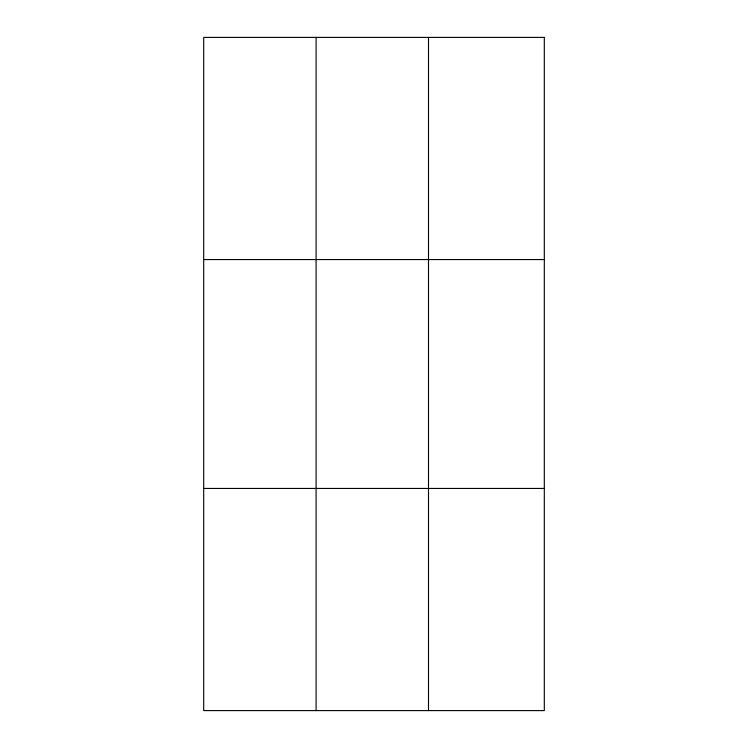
<?xml version="1.0" encoding="UTF-8"?>
<svg xmlns="http://www.w3.org/2000/svg" width="748" height="748" viewBox="0 0 748 748"><rect width="100%" height="100%" fill="white"/><g stroke="black" fill="none" stroke-linecap="round" stroke-linejoin="round"><path stroke-width="1.12" d="M316.095 710.6L316.095 37.4M428.501 710.6L428.501 37.4M203.69 259.556L544.31 259.556M203.69 488.444L544.31 488.444M544.31 37.4L544.31 710.6L203.69 710.6L203.69 37.4L544.31 37.4"/></g></svg>
